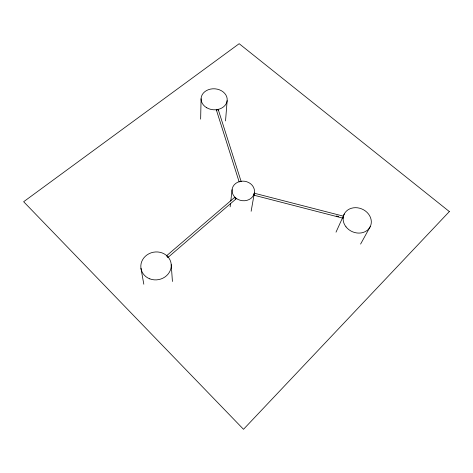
<?xml version="1.0" encoding="UTF-8"?>
<svg xmlns="http://www.w3.org/2000/svg" width="473" height="473" viewBox="0 0 473 473"><rect width="100%" height="100%" fill="white"/><g stroke="black" fill="none" stroke-linecap="round" stroke-linejoin="round"><path stroke-width="0.71" d="M200.647 119.131L201.078 98.751M253.8 195.142L254.084 194.048M343.416 216.208L342.966 218.059M225.538 120.922L227.146 100.66M230.15 206.825L230.552 203.242M230.794 201.096L232.083 189.632M251.139 211.254L254.344 193.061M254.314 193.221L343.398 216.161M254.303 193.232A11.269 9.791 8.2 0 1 235.879 198.086A11.269 9.791 8.2 0 1 239.64 181.537A11.269 9.791 8.2 0 1 254.303 193.232L254.096 194.001M342.972 217.344L342.86 218.106M254.013 194.681L253.853 195.124M336.013 232.16L342.422 218.053M343.037 216.705L344.255 214.021M360.592 244.086L370.288 226.543M167.974 257.436L235.997 198.932M166.579 255.769L234.691 197.342M336.492 215.96L338.627 216.516M253.8 195.16L342.901 218.154M218.278 109.724L241.147 181.555A1.017 0.497 -11.2 0 0 240.118 181.437A1.017 0.497 -11.2 0 0 239.237 181.957M216.539 110.481L239.066 181.62M140.948 268.244L143.816 284.22M171.232 264.655L172.426 281.476M166.526 256.07A1.088 0.302 44.6 0 1 167.004 255.97A1.088 0.302 44.6 0 1 168.021 257.052A1.088 0.302 44.6 0 1 167.649 257.265M234.821 197.98A1.029 0.361 55.1 0 1 234.957 197.306A1.029 0.361 55.1 0 1 235.897 198.429A1.029 0.361 55.1 0 1 235.631 198.944M216.847 110.717A0.958 0.538 -22.9 0 1 216.735 109.931A0.958 0.538 -22.9 0 1 218.041 109.541A0.958 0.538 -22.9 0 1 218.041 110.357M449.35 211.567L243.506 429.301L23.65 201.723L239.161 43.699L449.35 211.567M149.805 278.857A15.266 13.942 -10.5 0 0 171.179 264.035A15.266 13.942 -10.5 0 0 147.115 254.852A15.266 13.942 -10.5 0 0 149.805 278.857M206.819 107.809A13.078 10.507 4.2 0 0 227.176 100.382A13.078 10.507 4.2 0 0 208.433 89.687A13.078 10.507 4.2 0 0 206.819 107.809M346.005 226.845A14.444 12.322 24.4 0 0 370.235 226.644A14.444 12.322 24.4 0 0 355.406 207.677A14.444 12.322 24.4 0 0 346.005 226.845"/></g></svg>
